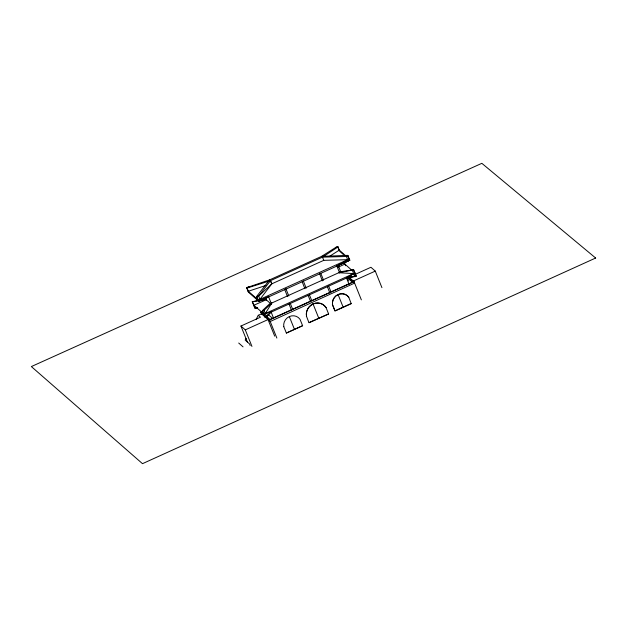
<?xml version="1.0" encoding="UTF-8"?>
<svg xmlns="http://www.w3.org/2000/svg" width="627" height="627" viewBox="0 0 627 627"><rect width="100%" height="100%" fill="white"/><g stroke="black" fill="none" stroke-linecap="round" stroke-linejoin="round"><path stroke-width="0.94" d="M337.655 265.464L338.188 265.48L336.95 266.067M287.511 296.587L284.713 289.494M303.225 281.123L302.167 281.782L304.902 288.726M246.105 338.384L245.204 340.093L249.546 343.933L250.189 345.532M256.02 319.574L258.277 315.295L261.522 313.829L270.213 321.502L354.521 283.145M335.978 247.281L338.031 246.928L337.6 246.544L335.978 247.281L321.596 256.38L269.602 279.885L256.6 296.5L257.039 296.885L258.661 296.148L270.472 280.653L322.466 257.148L338.031 246.928L339.834 251.403L343.243 254.413M259.946 299.345L271.812 283.827L323.751 260.346L347.679 259.68M265.856 299.432L270.198 303.264L262.345 310.647L264.915 317.035L266.561 316.753L271.146 312.136L273.709 318.524M260.965 299.902L258.402 300.976L256.6 296.5L258.661 296.148L271.812 283.827L270.472 280.653L247.046 288.059L246.615 287.683L269.602 279.885M262.345 310.647L263.991 310.365L271.844 302.982L265.276 313.563L271.146 312.136M337.71 266.451L340.328 263.991M319.66 273.615L322.286 280.865M347.773 277.11L353.095 273.685M262.689 310.953L265.26 317.34L270.496 312.426L347.186 277.753L353.659 273.599L338.784 272.721L353.675 269.814L356.246 276.209L346.535 278.043L349.106 284.439M329.731 256.192L339.317 250.126M271.232 304.126L270.574 304.416M337.342 265.582L346.809 261.075M266.216 300.247L265.582 298.46M267.306 297.41L268.63 296.892L260.456 300.623L258.661 296.148M267.98 297.174L258.833 301.36L248.41 292.158L246.615 287.683M338.235 267.157L344.889 264.108M257.039 296.885L258.833 301.36L349.819 260.221L348.024 255.745L346.394 256.482L322.466 257.148L323.751 260.346M256.96 308.108L254.836 308.139L252.266 301.744L259.006 300.231M270.55 303.57L340.085 272.134L339.74 271.82L353.675 269.814M261.522 313.829L260.879 312.23L261.53 311.94M261.059 312.387L261.71 312.089M261.702 313.986L262.345 313.688M263.975 314.151L354.96 273.011L354.616 272.706M247.375 342.013L240.948 326.032L260.448 317.215L258.277 315.295M354.976 274.477L370.933 267.267L375.275 271.099L381.929 287.668M349.709 279.76L350.352 279.47M240.948 326.032L245.29 329.865L268.042 319.582L274.697 336.15M352.531 281.382L375.275 271.099M269.398 319.746L353.879 281.554M260.879 312.23L269.571 319.903L354.059 281.703L361.356 299.871M309.801 322.2L328.626 313.978L326.016 307.543A10.98 10.4 -48.5 0 0 313.053 303.962A10.98 10.4 -48.5 0 0 306.517 316.361L308.915 322.599M335.719 310.483L342.224 307.543M343.032 307.175L350.344 303.868M286.343 333.039L302.59 325.695M309.087 322.756L328.587 313.939M351.332 303.656L335.084 311L332.514 304.604A9.225 8.739 -48.5 0 1 338.071 294.541A9.225 8.739 -48.5 0 1 348.761 297.261L351.159 303.499M337.514 265.738L349.819 260.221L348.871 258.559L349.31 258.943L258.324 300.082L247.9 290.873M253.896 305.247L266.201 299.737L252.266 301.744M336.848 265.989L348.197 260.957L346.394 256.482L347.585 255.369L348.024 255.745M262.674 299.181L266.945 297.386M248.331 291.257L265.981 285.426M347.899 277.432L355.007 276.068M250.126 286.625L248.237 286.947L247.046 288.059L248.848 292.535M321.596 256.38L347.585 255.369L348.549 257.76M347.186 277.753L356.246 276.209L353.33 269.508M261.718 299.769L265.346 299.15M255.777 307.975L257.666 307.653M320.468 273.278L319.48 273.889M285.7 289L284.713 289.611M329.935 293.107L327.372 286.711M338.886 249.742L345.461 255.55M351.144 269.634L344.536 263.802L343.894 262.204M349.02 277.252L354.059 281.703M348.369 277.549L353.409 282.001M347.624 277.918L352.484 282.213M348.588 297.112L348.808 297.3A9.225 8.739 -48.5 0 0 338.11 294.58L337.89 294.384M332.341 304.456L334.912 310.851M325.844 307.395L326.056 307.583A10.98 10.4 -48.5 0 0 313.1 304.001L312.881 303.805M306.344 316.204L306.564 316.4A10.98 10.4 -48.5 0 1 313.1 304.001M283.772 326.643L286.382 333.078L302.629 325.734L300.019 319.3A9.225 8.739 -48.5 0 0 289.321 316.58A9.225 8.739 -48.5 0 0 283.772 326.643L283.812 326.683M268.027 314.37L272.204 318.054M253.551 304.941L264.484 314.542M266.569 316.384L270.221 319.605M238.707 343.032L243.049 346.872M303.397 281.162L306.203 288.138M352.374 270.402L354.945 276.797M344.247 262.517L345.532 265.707M337.6 246.544L338.564 248.943M347.507 278.553L348.471 280.951M338.188 265.48L340.641 271.585M336.871 266.028L339.677 273.004M338.071 294.541L343.204 307.324M328.658 286.131L330.907 291.72M320.781 273.301L323.587 280.277M309.424 294.823L311.674 300.419M313.053 303.962L318.837 318.344M308.131 295.411L310.702 301.799M286.014 289.023L288.812 295.999M290.317 303.46L292.566 309.056M289.023 304.048L291.594 310.443M289.321 316.58L294.463 329.363M270.472 280.653L271.757 283.851M268.622 296.885L271.42 303.836M269.571 319.903L276.868 338.063M263.991 310.365L266.561 316.753M252.61 302.049L255.181 308.445M245.29 329.865L251.952 346.433M332.561 304.644A9.225 8.739 -48.5 0 1 338.11 294.58M595.65 258.026L142.494 463.674L31.35 366.568L481.842 163.326L595.65 258.026"/></g></svg>
